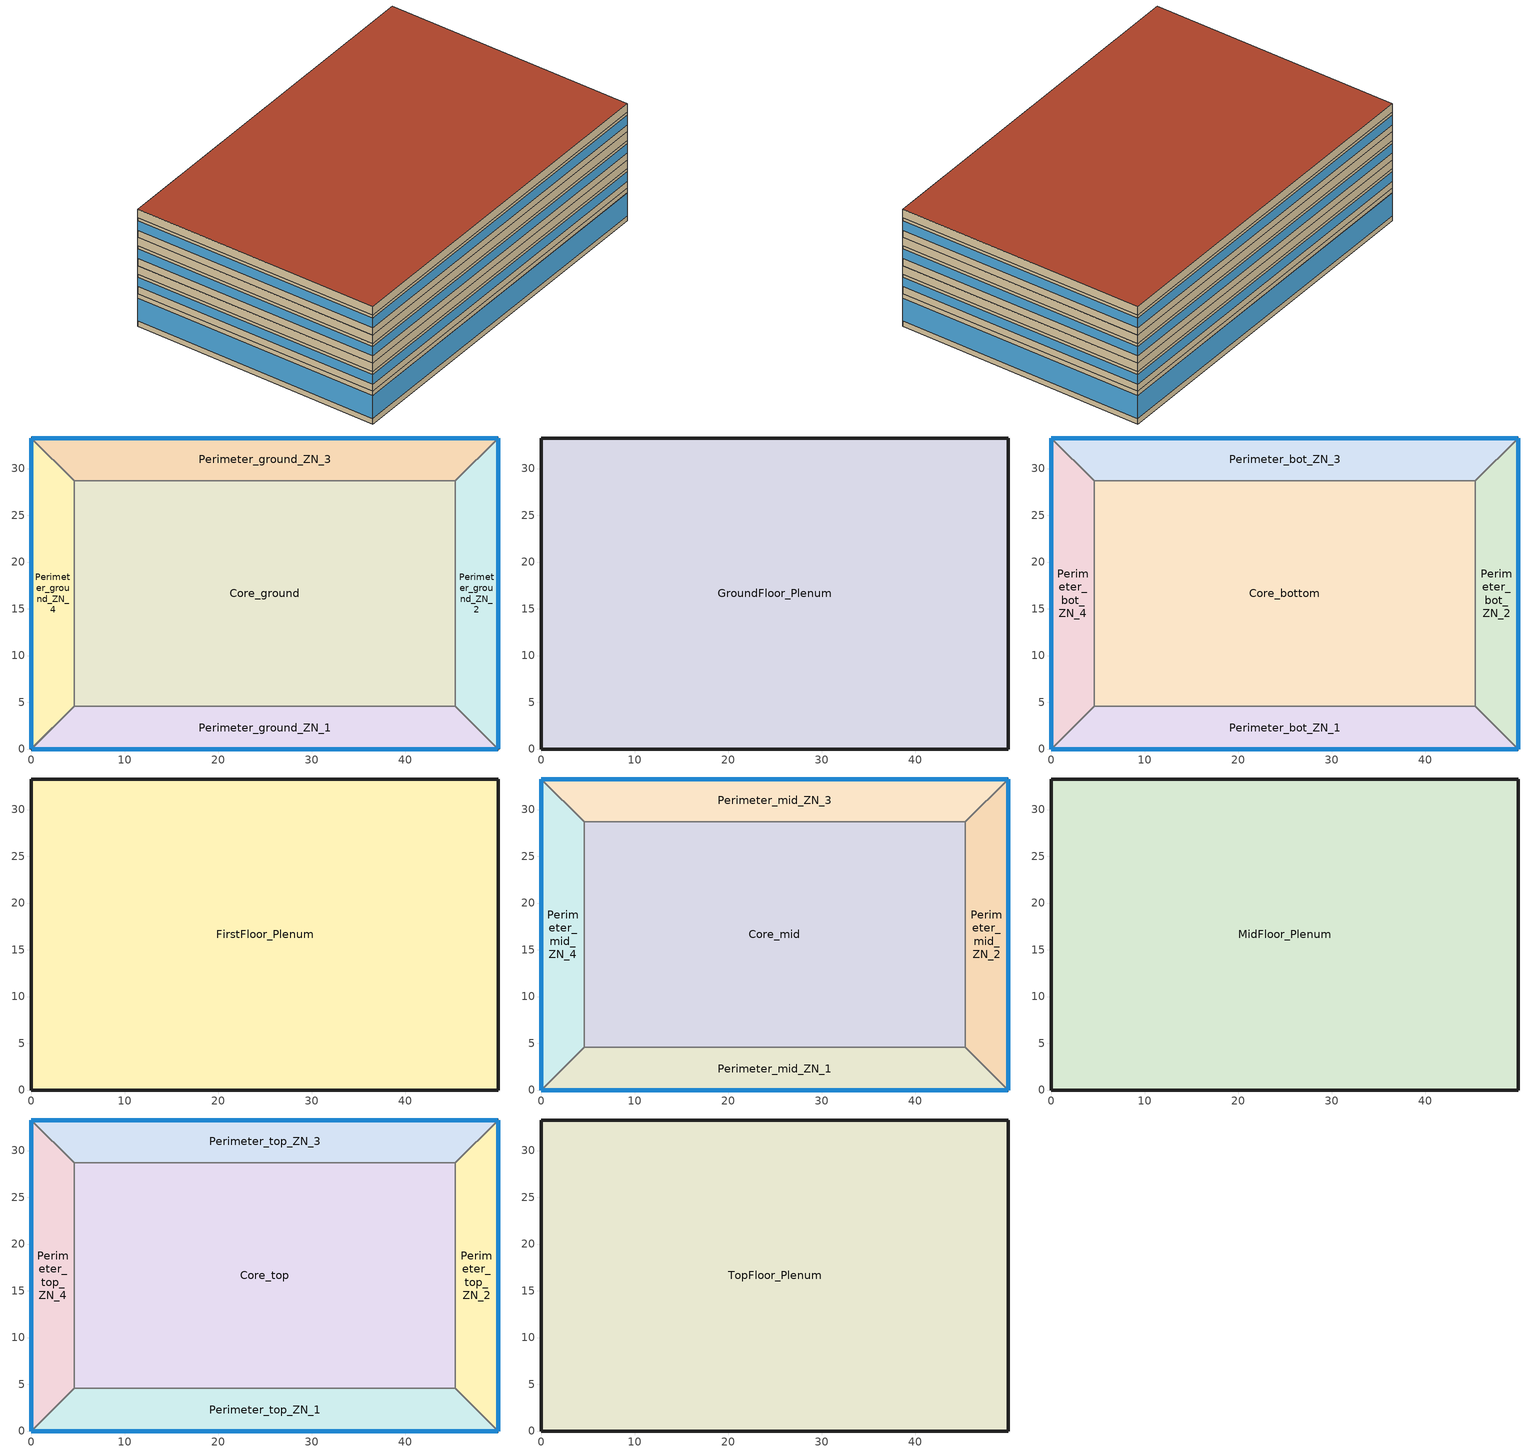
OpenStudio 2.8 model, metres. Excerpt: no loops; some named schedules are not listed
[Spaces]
Perimeter_ground_ZN_1
 floor ground: 45.34,4.57 49.91,0 0,0 4.57,4.57 z0
 wall outside: 0,0 49.91,0 z0:3.96
 wall to Perimeter_ground_ZN_4: 4.57,4.57 0,0 z0:3.96
 wall to Core_ground: 45.34,4.57 4.57,4.57 z0:3.96
 wall to Perimeter_ground_ZN_2: 49.91,0 45.34,4.57 z0:3.96
 window: 0.03,0 49.89,0 z0.76:3.93
Perimeter_ground_ZN_4
 floor ground: 0,33.27 4.57,28.7 4.57,4.57 0,0 z0
 wall outside: 0,33.27 0,0 z0:3.96
 wall to Perimeter_ground_ZN_3: 4.57,28.7 0,33.27 z0:3.96
 wall to Core_ground: 4.57,4.57 4.57,28.7 z0:3.96
 window: 0,33.25 0,0.03 z0.76:3.93
Perimeter_ground_ZN_2
 floor ground: 49.91,33.27 49.91,0 45.34,4.57 45.34,28.7 z0
 wall outside: 49.91,0 49.91,33.27 z0:3.96
 wall to Perimeter_ground_ZN_3: 49.91,33.27 45.34,28.7 z0:3.96
 wall to Core_ground: 45.34,28.7 45.34,4.57 z0:3.96
 window: 49.91,0.03 49.91,33.25 z0.76:3.93
Core_ground
 floor ground: 45.34,28.7 45.34,4.57 4.57,4.57 4.57,28.7 z0
 wall to Perimeter_ground_ZN_3: 45.34,28.7 4.57,28.7 z0:3.96
Perimeter_ground_ZN_3
 floor ground: 49.91,33.27 45.34,28.7 4.57,28.7 0,33.27 z0
 wall outside: 49.91,33.27 0,33.27 z0:3.96
 window: 49.89,33.27 0.03,33.27 z0.76:3.93
GroundFloor_Plenum
 floor to Perimeter_ground_ZN_1: 45.34,4.57 49.91,0 0,0 4.57,4.57 z3.96
 floor to Perimeter_ground_ZN_2: 49.91,33.27 49.91,0 45.34,4.57 45.34,28.7 z3.96
 floor to Perimeter_ground_ZN_4: 0,33.27 4.57,28.7 4.57,4.57 0,0 z3.96
 floor to Core_ground: 45.34,28.7 45.34,4.57 4.57,4.57 4.57,28.7 z3.96
 floor to Perimeter_ground_ZN_3: 49.91,33.27 45.34,28.7 4.57,28.7 0,33.27 z3.96
 wall outside: 49.91,0 49.91,33.27 0,33.27 0,0 49.91,0 z3.96:4.57
Core_bottom
 floor to GroundFloor_Plenum: 45.34,28.7 45.34,4.6 4.57,4.6 4.57,28.7 z4.57; 45.34,4.6 45.34,4.57 4.57,4.57 4.57,4.6 z4.57
 wall to Perimeter_bot_ZN_1: 4.57,4.57 45.34,4.57 z4.57:7.32
 wall to Perimeter_bot_ZN_2: 45.34,4.57 45.34,28.7 z4.57:7.32
 wall to Perimeter_bot_ZN_4: 4.57,28.7 4.57,4.57 z4.57:7.32
 wall to Perimeter_bot_ZN_3: 45.34,28.7 4.57,28.7 z4.57:7.32
Perimeter_bot_ZN_2
 floor to GroundFloor_Plenum: 45.34,4.6 49.91,0 45.34,4.57 z4.57; 49.91,33.27 49.91,0 45.34,4.6 45.34,28.7 z4.57
 wall outside: 49.91,0 49.91,33.27 z4.57:7.32
 wall to Perimeter_bot_ZN_1: 45.34,4.57 49.91,0 z4.57:7.32
 wall to Perimeter_bot_ZN_3: 49.91,33.27 45.34,28.7 z4.57:7.32
 window: 49.91,0 49.91,33.27 z5.59:6.9
Perimeter_bot_ZN_3
 floor to GroundFloor_Plenum: 49.91,33.27 45.34,28.7 4.57,28.7 0,33.27 z4.57
 wall outside: 49.91,33.27 0,33.27 z4.57:7.32
 wall to Perimeter_bot_ZN_4: 0,33.27 4.57,28.7 z4.57:7.32
 window: 49.91,33.27 0,33.27 z5.59:6.9
Perimeter_bot_ZN_4
 floor to GroundFloor_Plenum: 4.57,4.6 4.57,4.57 0,0 z4.57; 0,33.27 4.57,28.7 4.57,4.6 0,0 z4.57
 wall outside: 0,33.27 0,0 z4.57:7.32
 wall to Perimeter_bot_ZN_1: 0,0 4.57,4.57 z4.57:7.32
 window: 0,33.27 0,0 z5.59:6.9
Perimeter_bot_ZN_1
 floor to GroundFloor_Plenum: 45.34,4.57 49.91,0 0,0 4.57,4.57 z4.57
 wall outside: 0,0 49.91,0 z4.57:7.32
 window: 0,0 49.91,0 z5.59:6.9
FirstFloor_Plenum
 floor to Perimeter_bot_ZN_3: 49.91,33.27 45.34,28.7 4.57,28.7 0,33.27 z7.32
 floor to Perimeter_bot_ZN_1: 45.34,4.57 49.91,0 0,0 4.57,4.57 z7.32
 floor to Core_bottom: 45.34,28.7 45.34,4.57 4.57,4.57 4.57,28.7 z7.32
 floor to Perimeter_bot_ZN_4: 0,33.27 4.57,28.7 4.57,4.57 0,0 z7.32
 floor to Perimeter_bot_ZN_2: 49.91,33.27 49.91,0 45.34,4.57 45.34,28.7 z7.32
 wall outside: 0,33.27 0,0 49.91,0 49.91,33.27 0,33.27 z7.32:8.53
Perimeter_mid_ZN_4
 floor to FirstFloor_Plenum: 0,33.27 4.57,28.7 4.57,4.57 0,0 z8.53
 wall outside: 0,33.27 0,0 z8.53:11.28
 wall to Perimeter_mid_ZN_3: 4.57,28.7 0,33.27 z8.53:11.28
 wall to Core_mid: 4.57,4.57 4.57,28.7 z8.53:11.28
 wall to Perimeter_mid_ZN_1: 0,0 4.57,4.57 z8.53:11.28
 window: 0,33.27 0,0 z9.56:10.86
Perimeter_mid_ZN_1
 floor to FirstFloor_Plenum: 45.34,4.57 49.91,0 0,0 4.57,4.57 z8.53
 wall outside: 0,0 49.91,0 z8.53:11.28
 wall to Core_mid: 45.34,4.57 4.57,4.57 z8.53:11.28
 wall to Perimeter_mid_ZN_2: 49.91,0 45.34,4.57 z8.53:11.28
 window: 0,0 49.91,0 z9.56:10.86
Perimeter_mid_ZN_2
 floor to FirstFloor_Plenum: 49.91,33.27 49.91,0 45.34,4.57 45.34,28.7 z8.53
 wall outside: 49.91,0 49.91,33.27 z8.53:11.28
 wall to Perimeter_mid_ZN_3: 49.91,33.27 45.34,28.7 z8.53:11.28
 wall to Core_mid: 45.34,28.7 45.34,4.57 z8.53:11.28
 window: 49.91,0 49.91,33.27 z9.56:10.86
Core_mid
 floor to FirstFloor_Plenum: 45.34,28.7 45.34,4.57 4.57,4.57 4.57,28.7 z8.53
 wall to Perimeter_mid_ZN_3: 45.34,28.7 4.57,28.7 z8.53:11.28
Perimeter_mid_ZN_3
 floor to FirstFloor_Plenum: 49.91,33.27 45.34,28.7 4.57,28.7 0,33.27 z8.53
 wall outside: 49.91,33.27 0,33.27 z8.53:11.28
 window: 49.91,33.27 0,33.27 z9.56:10.86
MidFloor_Plenum
 floor to Perimeter_mid_ZN_3: 49.91,33.27 45.34,28.7 4.57,28.7 0,33.27 z11.28
 floor to Perimeter_mid_ZN_4: 0,33.27 4.57,28.7 4.57,4.57 0,0 z11.28
 floor to Core_mid: 45.34,28.7 45.34,4.57 4.57,4.57 4.57,28.7 z11.28
 floor to Perimeter_mid_ZN_2: 49.91,33.27 49.91,0 45.34,4.57 45.34,28.7 z11.28
 floor to Perimeter_mid_ZN_1: 45.34,4.57 49.91,0 0,0 4.57,4.57 z11.28
 wall outside: 0,33.27 0,0 49.91,0 49.91,33.27 0,33.27 z11.28:12.5
Perimeter_top_ZN_3
 floor to MidFloor_Plenum: 49.91,33.27 45.34,28.7 4.57,28.7 0,33.27 z12.5
 wall outside: 49.91,33.27 0,33.27 z12.5:15.24
 wall to Perimeter_top_ZN_4: 0,33.27 4.57,28.7 z12.5:15.24
 wall to Core_top: 4.57,28.7 45.34,28.7 z12.5:15.24
 wall to Perimeter_top_ZN_2: 45.34,28.7 49.91,33.27 z12.5:15.24
 window: 49.91,33.27 0,33.27 z13.52:14.83
Perimeter_top_ZN_4
 floor to MidFloor_Plenum: 0,33.27 4.57,28.7 4.57,4.57 0,0 z12.5
 wall outside: 0,33.27 0,0 z12.5:15.24
 wall to Perimeter_top_ZN_1: 0,0 4.57,4.57 z12.5:15.24
 wall to Core_top: 4.57,4.57 4.57,28.7 z12.5:15.24
 window: 0,33.27 0,0 z13.52:14.83
Core_top
 floor to MidFloor_Plenum: 45.34,28.7 45.34,4.57 4.57,4.57 4.57,28.7 z12.5
 wall to Perimeter_top_ZN_1: 4.57,4.57 45.34,4.57 z12.5:15.24
 wall to Perimeter_top_ZN_2: 45.34,4.57 45.34,28.7 z12.5:15.24
Perimeter_top_ZN_2
 floor to MidFloor_Plenum: 49.91,33.27 49.91,0 45.34,4.57 45.34,28.7 z12.5
 wall outside: 49.91,0 49.91,33.27 z12.5:15.24
 wall to Perimeter_top_ZN_1: 45.34,4.57 49.91,0 z12.5:15.24
 window: 49.91,0 49.91,33.27 z13.52:14.83
Perimeter_top_ZN_1
 floor to MidFloor_Plenum: 45.34,4.57 49.91,0 0,0 4.57,4.57 z12.5
 wall outside: 0,0 49.91,0 z12.5:15.24
 window: 0,0 49.91,0 z13.52:14.83
TopFloor_Plenum
 floor to Perimeter_top_ZN_4: 0,33.27 4.57,28.7 4.57,4.57 0,0 z15.24
 floor to Perimeter_top_ZN_2: 49.91,33.27 49.91,0 45.34,4.57 45.34,28.7 z15.24
 floor to Core_top: 45.34,28.7 45.34,4.57 4.57,4.57 4.57,28.7 z15.24
 floor to Perimeter_top_ZN_3: 49.91,33.27 45.34,28.7 4.57,28.7 0,33.27 z15.24
 floor to Perimeter_top_ZN_1: 45.34,4.57 49.91,0 0,0 4.57,4.57 z15.24
 wall outside: 0,33.27 0,0 49.91,0 49.91,33.27 0,33.27 z15.24:16.46
 roof outside: 49.91,0 49.91,33.27 0,33.27 0,0 z16.46
[Site]
Chicago Ohare Intl Ap: Latitude {deg}=41.98; Longitude {deg}=-87.92; Time Zone {hr}=-6; Elevation {m}=201; Terrain=City
[Building]
Medium Office Retail Mix ASHRAE 169-2006-5A: North Axis {deg}=0; Default Construction Set=90.1-2013 - MedOffice - ASHRAE 169-2006-5A; Standards Number of Stories=3; Standards Number of Above Ground Stories=3; Standards Building Type=MediumOffice
[ClimateZones]
Climate Zone Institution Name 1=ASHRAE; Climate Zone Document Name 1=ANSI/ASHRAE Standard 169; Climate Zone Document Year 1=2006; Climate Zone Value 1=5A; Climate Zone Institution Name 2=CEC; Climate Zone Document Name 2=California Climate Zone Descriptions; Climate Zone Document Year 2=1995
[Site:WaterMainsTemperature]
Calculation Method=Correlation; Annual Average Outdoor Air Temperature {C}=9.925; Maximum Difference In Monthly Average Outdoor Air Temperatures {deltaC}=28.7
[SizingPeriod:DesignDay] Barometric Pressure {Pa}=98934; Sky Clearness=0; Rain Indicator=0; Snow Indicator=0; Day of Month=21; Daylight Saving Time Indicator=0; Humidity Indicating Type=Wetbulb; Dry-Bulb Temperature Range Modifier Type=DefaultMultipliers
Name | Maximum Dry-Bulb Temperature {C} | Daily Dry-Bulb Temperature Range {deltaC} | Humidity Indicating Conditions at Maximum Dry-Bulb | Wind Speed {m/s} | Wind Direction {deg} | Month | Day Type | Solar Model Indicator | ASHRAE Taub | ASHRAE Taud
Chicago Ohare Intl Ap Ann Htg 99.6% Condns DB | -20 | 0 | -20 | 4.9 | 270 | 1 | WinterDesignDay | ASHRAEClearSky
Chicago Ohare Intl Ap Ann Clg .4% Condns DB=>MWB | 33.3 | 10.5 | 23.7 | 5.2 | 230 | 7 | SummerDesignDay | ASHRAETau | 0.455 | 2.05
[Site:GroundTemperature:BuildingSurface]
20.49, 20.43, 20.44, 20.5, 20.59, 22.83, 23.24, 23.33, 23.36, 21.14, 20.78, 20.61
[Material:NoMass] Thermal Absorptance=0.9; Solar Absorptance=0.7
Name | Roughness | Thermal Resistance {m2-K/W} | Visible Absorptance
CP02 CARPET PAD | VeryRough | 0.21648 | 0.8
Typical Insulation R-14.97 | Smooth | 2.63723 | 0.7
Typical Carpet Pad | Smooth | 0.21648 | 0.8
Typical Insulation R-16.0 | Smooth | 2.81828 | 0.7
Typical Insulation R-30.13 | Smooth | 5.30668 | 0.7
Typical Insulation R-1.15 | Smooth | 0.202509 | 0.7
Typical Insulation R-1.15 1 | Smooth | 0.202527 | 0.7
[Material]
Name | Roughness | Thickness {m} | Conductivity {W/m-K} | Density {kg/m3} | Specific Heat {J/kg-K} | Thermal Absorptance | Solar Absorptance | Visible Absorptance
100mm Normalweight concrete floor | MediumSmooth | 0.1016 | 2.31 | 2322 | 832
G01 13mm gypsum board | Smooth | 0.0127 | 0.16 | 800 | 1090 | 0.9 | 0.7 | 0.5
4 in. Normalweight Concrete Floor | MediumRough | 0.1016 | 2.31 | 2322 | 832 | 0.9 | 0.7 | 0.7
25mm Stucco | Smooth | 0.0254 | 0.72 | 1856 | 840 | 0.9 | 0.7 | 0.7
5/8 in. Gypsum Board | MediumSmooth | 0.0159 | 0.16 | 800 | 1090 | 0.9 | 0.7 | 0.7
Roof Membrane | VeryRough | 0.0095 | 0.16 | 1121.29 | 1460 | 0.9 | 0.7 | 0.7
Metal Roof Surface; F08 Metal surface | Smooth | 0.0008 | 45.28 | 7824 | 500 | 0.9 | 0.7 | 0.7
8 in. Normalweight Concrete Floor | MediumRough | 0.2032 | 2.31 | 2322 | 832 | 0.9 | 0.7 | 0.7
8 in. Concrete Block Basement Wall | MediumRough | 0.2032 | 1.326 | 1842 | 912 | 0.9 | 0.7 | 0.7
G05 25mm wood | MediumSmooth | 0.0254 | 0.15 | 608 | 1630 | 0.9 | 0.5 | 0.5
Std Wood 6inch | MediumSmooth | 0.15 | 0.12 | 540 | 1210 | 0.9 | 0.7 | 0.7
[Construction]
Typical Insulated Exterior Mass Floor R-17.54: Typical Insulation R-14.97, 4 in. Normalweight Concrete Floor, Typical Carpet Pad
Typical Insulated Steel Framed Exterior Wall R-18.18: 25mm Stucco, 5/8 in. Gypsum Board, Typical Insulation R-16.0, 5/8 in. Gypsum Board
Typical IEAD Roof R-31.25: Roof Membrane, Typical Insulation R-30.13, Metal Roof Surface
Typical Interior Floor: 100mm Normalweight concrete floor, CP02 CARPET PAD
Typical Interior Wall: G01 13mm gypsum board, G01 13mm gypsum board
Typical Interior Ceiling: CP02 CARPET PAD, 100mm Normalweight concrete floor
Typical Insulated Carpeted 8in Slab Floor: 8 in. Normalweight Concrete Floor, Typical Carpet Pad
Typical Insulated Basement Mass Wall: 8 in. Concrete Block Basement Wall
U 0.42 SHGC 0.40 Dbl LoE (e2-.1) Tint 6mm/6mm Air: LoE TINT 6MM, AIR 6MM, CLEAR 6MM
Typical Insulated Metal Door R-2.0: F08 Metal surface, Typical Insulation R-1.15
Typical Overhead Door R-2.0: Typical Insulation R-1.15 1
Window_U_0.50_SHGC_0.40_Skylight_Frame_Width_0.430_in: Glass_2052_LayerAvg, Gap_1_W_0_0038, Glass_2027F_LayerAvg
Typical Interior Window: Clear 3mm
Typical Interior Door; Typical Interior Partition: G05 25mm wood
InteriorFurnishings: Std Wood 6inch
[DefaultConstructionSet]
90.1-2013 - MedOffice - ASHRAE 169-2006-5A: Default Exterior Surface Constructions=Default Surface Constructions 1; Default Interior Surface Constructions=Default Surface Constructions 2; Default Ground Contact Surface Constructions=Default Surface Constructions 3; Default Exterior SubSurface Constructions=Default Sub Surface Constructions 1; Default Interior SubSurface Constructions=Default Sub Surface Constructions 2; Interior Partition Construction=Typical Interior Partition
[DefaultSurfaceConstructions]
Name | Floor Construction | Wall Construction | Roof Ceiling Construction
Default Surface Constructions 1 | Typical Insulated Exterior Mass Floor R-17.54 | Typical Insulated Steel Framed Exterior Wall R-18.18 | Typical IEAD Roof R-31.25
Default Surface Constructions 2 | Typical Interior Floor | Typical Interior Wall | Typical Interior Ceiling
Default Surface Constructions 3 | Typical Insulated Carpeted 8in Slab Floor | Typical Insulated Basement Mass Wall
[DefaultSubSurfaceConstructions]
Name | Fixed Window Construction | Operable Window Construction | Door Construction | Overhead Door Construction | Skylight Construction | Tubular Daylight Dome Construction | Tubular Daylight Diffuser Construction
Default Sub Surface Constructions 1 | U 0.42 SHGC 0.40 Dbl LoE (e2-.1) Tint 6mm/6mm Air | U 0.42 SHGC 0.40 Dbl LoE (e2-.1) Tint 6mm/6mm Air | Typical Insulated Metal Door R-2.0 | Typical Overhead Door R-2.0 | Window_U_0.50_SHGC_0.40_Skylight_Frame_Width_0.430_in | Typical Interior Window | Typical Interior Window
Default Sub Surface Constructions 2 | Typical Interior Window | Typical Interior Window | Typical Interior Door
[WindowMaterial:Glazing] Optical Data Type=SpectralAverage; Infrared Transmittance at Normal Incidence=0; Dirt Correction Factor for Solar and Visible Transmittance=1; Solar Diffusing=No
Name | Thickness {m} | Solar Transmittance at Normal Incidence | Front Side Solar Reflectance at Normal Incidence | Back Side Solar Reflectance at Normal Incidence | Visible Transmittance at Normal Incidence | Front Side Visible Reflectance at Normal Incidence | Back Side Visible Reflectance at Normal Incidence | Front Side Infrared Hemispherical Emissivity | Back Side Infrared Hemispherical Emissivity | Conductivity {W/m-K}
LoE TINT 6MM | 0.006 | 0.36 | 0.093 | 0.2 | 0.5 | 0.035 | 0.054 | 0.84 | 0.1 | 0.9
CLEAR 6MM | 0.006 | 0.775 | 0.071 | 0.071 | 0.881 | 0.08 | 0.08 | 0.84 | 0.84 | 0.9
Glass_2052_LayerAvg | 0.00837 | 0.507767 | 0.054228 | 0.0544931 | 0.586833 | 0.05805 | 0.058397 | 0.84 | 0.84 | 1
Glass_2027F_LayerAvg | 0.004 | 0.369744 | 0.470069 | 0.340935 | 0.765222 | 0.0546 | 0.073741 | 0.03675 | 0.84 | 1
Clear 3mm | 0.003 | 0.837 | 0.075 | 0.075 | 0.898 | 0.081 | 0.081 | 0.84 | 0.84 | 0.9
[WindowMaterial:Gas] Gas Type=Air
Name | Thickness {m}
AIR 6MM | 0.0063
Gap_1_W_0_0038 | 0.0038
[Space]
Name | Space Type | Building Story | Thermal Zone | Part of Total Floor Area
Perimeter_mid_ZN_4 | Office WholeBuilding - Md Office | Building Story 2 | TZ_Perimeter_mid_ZN_4 | Yes
Core_bottom | Office WholeBuilding - Md Office | Building Story 1 | TZ_Core_bottom | Yes
FirstFloor_Plenum |  | Building Story 1 | TZ_FirstFloor_Plenum | No
TopFloor_Plenum |  | Building Story 3 | TZ_TopFloor_Plenum | No
Perimeter_top_ZN_3 | Office WholeBuilding - Md Office | Building Story 3 | TZ_Perimeter_top_ZN_3 | Yes
Perimeter_bot_ZN_2 | Office WholeBuilding - Md Office | Building Story 1 | TZ_Perimeter_bot_ZN_2 | Yes
MidFloor_Plenum |  | Building Story 2 | TZ_MidFloor_Plenum | No
Perimeter_mid_ZN_1 | Office WholeBuilding - Md Office | Building Story 2 | TZ_Perimeter_mid_ZN_1 | Yes
Perimeter_bot_ZN_1 | Office WholeBuilding - Md Office | Building Story 1 | TZ_Perimeter_bot_ZN_1 | Yes
Perimeter_bot_ZN_3 | Office WholeBuilding - Md Office | Building Story 1 | TZ_Perimeter_bot_ZN_3 | Yes
Perimeter_mid_ZN_2 | Office WholeBuilding - Md Office | Building Story 2 | TZ_Perimeter_mid_ZN_2 | Yes
Perimeter_top_ZN_4 | Office WholeBuilding - Md Office | Building Story 3 | TZ_Perimeter_top_ZN_4 | Yes
Perimeter_bot_ZN_4 | Office WholeBuilding - Md Office | Building Story 1 | TZ_Perimeter_bot_ZN_4 | Yes
Core_top | Office WholeBuilding - Md Office | Building Story 3 | TZ_Core_top | Yes
Perimeter_top_ZN_2 | Office WholeBuilding - Md Office | Building Story 3 | TZ_Perimeter_top_ZN_2 | Yes
Perimeter_top_ZN_1 | Office WholeBuilding - Md Office | Building Story 3 | TZ_Perimeter_top_ZN_1 | Yes
Core_mid | Office WholeBuilding - Md Office | Building Story 2 | TZ_Core_mid | Yes
Perimeter_mid_ZN_3 | Office WholeBuilding - Md Office | Building Story 2 | TZ_Perimeter_mid_ZN_3 | Yes
GroundFloor_Plenum | Plenum Space Type | Building Story 0 | TZ_GroundFloor_Plenum
Perimeter_ground_ZN_1 | 90.1-2010 - Retail - Retail | Building Story 0 | TZ_Perimeter_ground_ZN_1
Perimeter_ground_ZN_4 | 90.1-2010 - Retail - Retail | Building Story 0 | TZ_Perimeter_ground_ZN_4
Perimeter_ground_ZN_2 | 90.1-2010 - Retail - Retail | Building Story 0 | TZ_Perimeter_ground_ZN_2
Core_ground | 90.1-2010 - Retail - Retail | Building Story 0 | TZ_Core_ground
Perimeter_ground_ZN_3 | 90.1-2010 - Retail - Retail | Building Story 0 | TZ_Perimeter_ground_ZN_3
[BuildingStory]
Name | Nominal Z Coordinate {m} | Nominal Floor to Floor Height {m}
Building Story 1 | 0
Building Story 2 | 3.9624
Building Story 3 | 7.9248
Building Story 0 | 0 | 3.9624
[SpaceType]
Name | Default Schedule Set | Design Specification Outdoor Air Object | Standards Building Type | Standards Space Type
Office WholeBuilding - Md Office | Office WholeBuilding - Md Office Schedule Set | Office WholeBuilding - Md Office Ventilation | Office | WholeBuilding - Md Office
Plenum Space Type
90.1-2010 - Retail - Retail | 90.1-2010 - Retail - Retail Schedule Set | 90.1-2010 - Retail - Retail Ventilation | Retail | Retail
[People:Definition] Number of People Calculation Method=People/Area; Fraction Radiant=0.3
Name | People per Space Floor Area {person/m2}
Office WholeBuilding - Md Office People Definition | 0.0538196
90.1-2010 - Retail - Retail People Definition | 0.161459
[People] Multiplier=1
Name | People Definition | Space or SpaceType | Work Efficiency Schedule | Clothing Insulation Schedule | Air Velocity Schedule
Office WholeBuilding - Md Office People | Office WholeBuilding - Md Office People Definition | Office WholeBuilding - Md Office | Work Efficiency Schedule | Clothing Schedule | Air Velocity Schedule
90.1-2010 - Retail - Retail People | 90.1-2010 - Retail - Retail People Definition | 90.1-2010 - Retail - Retail
[Lights:Definition] Design Level Calculation Method=Watts/Area
Name | Watts per Space Floor Area {W/m2} | Fraction Radiant | Fraction Visible
Office WholeBuilding - Md Office Lights Definition | 8.82641 | 0.7 | 0.2
90.1-2010 - Retail - Retail Lights Definition | 18.0834
[Lights] Fraction Replaceable=1
Name | Lights Definition | Space or SpaceType
Office WholeBuilding - Md Office Lights | Office WholeBuilding - Md Office Lights Definition | Office WholeBuilding - Md Office
90.1-2010 - Retail - Retail Lights | 90.1-2010 - Retail - Retail Lights Definition | 90.1-2010 - Retail - Retail
[ElectricEquipment:Definition]
Name | Design Level Calculation Method | Watts per Space Floor Area {W/m2} | Fraction Radiant | Design Level {W}
Office WholeBuilding - Md Office Elec Equip Definition | Watts/Area | 8.07293 | 0.5
Elevator Lift Motor | EquipmentLevel |  | 0.5 | 16055
Elevator Fan | EquipmentLevel |  | 0.5 | 30.9576
Elevator Lights | EquipmentLevel |  | 0.5 | 32.3486
90.1-2010 - Retail - Retail Electric Equipment Definition | Watts/Area | 2.36806
[ElectricEquipment]
Name | Electric Equipment Definition | Space or SpaceType | Schedule | Multiplier
Office WholeBuilding - Md Office Elec Equip | Office WholeBuilding - Md Office Elec Equip Definition | Office WholeBuilding - Md Office
2 Elevator Lift Motors | Elevator Lift Motor | Core_bottom | OfficeMedium BLDG_ELEVATORS | 2
2 Elevator Fans | Elevator Fan | Core_bottom | OfficeMedium ELEV_LIGHT_FAN_SCH_ADD_DF | 2
2 Elevator Lights | Elevator Lights | Core_bottom | OfficeMedium ELEV_LIGHT_FAN_SCH_ADD_DF | 2
90.1-2010 - Retail - Retail Electric Equipment | 90.1-2010 - Retail - Retail Electric Equipment Definition | 90.1-2010 - Retail - Retail
[DesignSpecification:OutdoorAir] Outdoor Air Method=Sum
Name | Outdoor Air Flow per Person {m3/s-person} | Outdoor Air Flow per Floor Area {m3/s-m2} | Outdoor Air Flow Rate {m3/s} | Outdoor Air Flow Air Changes per Hour {1/hr}
Office WholeBuilding - Md Office Ventilation | 0.00235974 | 0.0003048 | 0 | 0
90.1-2010 - Retail - Retail Ventilation | 0.00353961 | 0.0006096
[DefaultScheduleSet]
Name | Number of People Schedule | People Activity Level Schedule | Lighting Schedule | Electric Equipment Schedule | Infiltration Schedule
Office WholeBuilding - Md Office Schedule Set | OfficeMedium BLDG_OCC_SCH | OfficeMedium ACTIVITY_SCH | OfficeMedium BLDG_LIGHT_SCH_2013 | OfficeMedium BLDG_EQUIP_SCH_2013 | OfficeMedium INFIL_SCH_PNNL
90.1-2010 - Retail - Retail Schedule Set | Retail Bldg Occ | Retail Activity | Retail Bldg Light | Retail Bldg Equip | Retail Infil Half On
[ThermostatSetpoint:DualSetpoint]
Name | Heating Setpoint Temperature Schedule | Cooling Setpoint Temperature Schedule
Office WholeBuilding - Md Office Thermostat 1; Office WholeBuilding - Md Office Thermostat 2; Office WholeBuilding - Md Office Thermostat 3; Office WholeBuilding - Md Office Thermostat 4; Office WholeBuilding - Md Office Thermostat 5; Office WholeBuilding - Md Office Thermostat 6; Office WholeBuilding - Md Office Thermostat 7; Office WholeBuilding - Md Office Thermostat 8; Office WholeBuilding - Md Office Thermostat 9; Office WholeBuilding - Md Office Thermostat 10; Office WholeBuilding - Md Office Thermostat 11; Office WholeBuilding - Md Office Thermostat 12; Office WholeBuilding - Md Office Thermostat 13; Office WholeBuilding - Md Office Thermostat 14; Office WholeBuilding - Md Office Thermostat 15 | OfficeMedium HTGSETP_SCH_YES_OPTIMUM | OfficeMedium CLGSETP_SCH_YES_OPTIMUM
Thermostat Setpoint Dual Setpoint 1; Thermostat Setpoint Dual Setpoint 2; Thermostat Setpoint Dual Setpoint 3; Thermostat Setpoint Dual Setpoint 4; Thermostat Setpoint Dual Setpoint 5 | Retail HtgSetp | Retail ClgSetp
[SpaceInfiltration:DesignFlowRate]
Name | Space or SpaceType | Schedule | Design Flow Rate Calculation Method | Flow per Exterior Surface Area {m3/s-m2} | Constant Term Coefficient | Temperature Term Coefficient | Velocity Term Coefficient | Velocity Squared Term Coefficient | Design Flow Rate {m3/s}
FirstFloor_Plenum Infiltration | FirstFloor_Plenum | Always On Discrete | Flow/ExteriorArea | 0.000569573 | 0 | 0 | 0.224 | 0
MidFloor_Plenum Infiltration | MidFloor_Plenum | Always On Discrete | Flow/ExteriorArea | 0.000569573 | 0 | 0 | 0.224 | 0
Perimeter_bot_ZN_1 Infiltration | Perimeter_bot_ZN_1 | OfficeMedium INFIL_SCH_PNNL | Flow/ExteriorArea | 0.000569573 | 0 | 0 | 0.224 | 0
Perimeter_bot_ZN_2 Infiltration | Perimeter_bot_ZN_2 | OfficeMedium INFIL_SCH_PNNL | Flow/ExteriorArea | 0.000569573 | 0 | 0 | 0.224 | 0
Perimeter_bot_ZN_3 Infiltration | Perimeter_bot_ZN_3 | OfficeMedium INFIL_SCH_PNNL | Flow/ExteriorArea | 0.000569573 | 0 | 0 | 0.224 | 0
Perimeter_bot_ZN_4 Infiltration | Perimeter_bot_ZN_4 | OfficeMedium INFIL_SCH_PNNL | Flow/ExteriorArea | 0.000569573 | 0 | 0 | 0.224 | 0
Perimeter_mid_ZN_1 Infiltration | Perimeter_mid_ZN_1 | OfficeMedium INFIL_SCH_PNNL | Flow/ExteriorArea | 0.000569573 | 0 | 0 | 0.224 | 0
Perimeter_mid_ZN_2 Infiltration | Perimeter_mid_ZN_2 | OfficeMedium INFIL_SCH_PNNL | Flow/ExteriorArea | 0.000569573 | 0 | 0 | 0.224 | 0
Perimeter_mid_ZN_3 Infiltration | Perimeter_mid_ZN_3 | OfficeMedium INFIL_SCH_PNNL | Flow/ExteriorArea | 0.000569573 | 0 | 0 | 0.224 | 0
Perimeter_mid_ZN_4 Infiltration | Perimeter_mid_ZN_4 | OfficeMedium INFIL_SCH_PNNL | Flow/ExteriorArea | 0.000569573 | 0 | 0 | 0.224 | 0
Perimeter_top_ZN_1 Infiltration | Perimeter_top_ZN_1 | OfficeMedium INFIL_SCH_PNNL | Flow/ExteriorArea | 0.000569573 | 0 | 0 | 0.224 | 0
Perimeter_top_ZN_2 Infiltration | Perimeter_top_ZN_2 | OfficeMedium INFIL_SCH_PNNL | Flow/ExteriorArea | 0.000569573 | 0 | 0 | 0.224 | 0
Perimeter_top_ZN_3 Infiltration | Perimeter_top_ZN_3 | OfficeMedium INFIL_SCH_PNNL | Flow/ExteriorArea | 0.000569573 | 0 | 0 | 0.224 | 0
Perimeter_top_ZN_4 Infiltration | Perimeter_top_ZN_4 | OfficeMedium INFIL_SCH_PNNL | Flow/ExteriorArea | 0.000569573 | 0 | 0 | 0.224 | 0
TopFloor_Plenum Infiltration | TopFloor_Plenum | Always On Discrete | Flow/ExteriorArea | 6.19946e-05 | 0 | 0 | 0.224 | 0
entry door Infiltration | Perimeter_bot_ZN_1 | OfficeMedium INFIL_Door_Opening_SCH | Flow/Space |  |  |  |  |  | 0.67866
90.1-2010 - Retail - Retail Infiltration | 90.1-2010 - Retail - Retail |  | Flow/ExteriorArea | 0.000226568
[InternalMass:Definition]
Internal Mass Definition 1: Construction=InteriorFurnishings; Design Level Calculation Method=SurfaceArea/Area; Surface Area per Space Floor Area=2
[InternalMass] Internal Mass Definition=Internal Mass Definition 1; Multiplier=1
Name | Space or SpaceType
Perimeter_bot_ZN_1 Mass | Perimeter_bot_ZN_1
Perimeter_bot_ZN_2 Mass | Perimeter_bot_ZN_2
Perimeter_bot_ZN_3 Mass | Perimeter_bot_ZN_3
Perimeter_bot_ZN_4 Mass | Perimeter_bot_ZN_4
Core_bottom Mass | Core_bottom
Perimeter_mid_ZN_1 Mass | Perimeter_mid_ZN_1
Perimeter_mid_ZN_2 Mass | Perimeter_mid_ZN_2
Perimeter_mid_ZN_3 Mass | Perimeter_mid_ZN_3
Perimeter_mid_ZN_4 Mass | Perimeter_mid_ZN_4
Core_mid Mass | Core_mid
Perimeter_top_ZN_1 Mass | Perimeter_top_ZN_1
Perimeter_top_ZN_2 Mass | Perimeter_top_ZN_2
Perimeter_top_ZN_3 Mass | Perimeter_top_ZN_3
Perimeter_top_ZN_4 Mass | Perimeter_top_ZN_4
Core_top Mass | Core_top
[ThermalZone] Use Ideal Air Loads=No
Name | Thermostat | Primary Daylighting Control | Fraction of Zone Controlled by Primary Daylighting Control | Secondary Daylighting Control | Fraction of Zone Controlled by Secondary Daylighting Control
TZ_Core_bottom | Office WholeBuilding - Md Office Thermostat 1
TZ_Core_mid | Office WholeBuilding - Md Office Thermostat 2
TZ_Core_top | Office WholeBuilding - Md Office Thermostat 3
TZ_FirstFloor_Plenum; TZ_MidFloor_Plenum; TZ_TopFloor_Plenum; TZ_GroundFloor_Plenum
TZ_Perimeter_bot_ZN_1 | Office WholeBuilding - Md Office Thermostat 4 | Perimeter_bot_ZN_1 Daylt Sensor 1 | 0.363 | Perimeter_bot_ZN_1 Daylt Sensor 2 | 0.149
TZ_Perimeter_bot_ZN_2 | Office WholeBuilding - Md Office Thermostat 5 | Perimeter_bot_ZN_2 Daylt Sensor 1 | 0.373 | Perimeter_bot_ZN_2 Daylt Sensor 2 | 0.144
TZ_Perimeter_bot_ZN_3 | Office WholeBuilding - Md Office Thermostat 6 | Perimeter_bot_ZN_3 Daylt Sensor 1 | 0.363 | Perimeter_bot_ZN_3 Daylt Sensor 2 | 0.149
TZ_Perimeter_bot_ZN_4 | Office WholeBuilding - Md Office Thermostat 7 | Perimeter_bot_ZN_4 Daylt Sensor 1 | 0.373 | Perimeter_bot_ZN_4 Daylt Sensor 2 | 0.144
TZ_Perimeter_mid_ZN_1 | Office WholeBuilding - Md Office Thermostat 8 | Perimeter_mid_ZN_1 Daylt Sensor 1 | 0.363 | Perimeter_mid_ZN_1 Daylt Sensor 2 | 0.149
TZ_Perimeter_mid_ZN_2 | Office WholeBuilding - Md Office Thermostat 9 | Perimeter_mid_ZN_2 Daylt Sensor 1 | 0.373 | Perimeter_mid_ZN_2 Daylt Sensor 2 | 0.144
TZ_Perimeter_mid_ZN_3 | Office WholeBuilding - Md Office Thermostat 10 | Perimeter_mid_ZN_3 Daylt Sensor 1 | 0.363 | Perimeter_mid_ZN_3 Daylt Sensor 2 | 0.149
TZ_Perimeter_mid_ZN_4 | Office WholeBuilding - Md Office Thermostat 11 | Perimeter_mid_ZN_4 Daylt Sensor 1 | 0.373 | Perimeter_mid_ZN_4 Daylt Sensor 2 | 0.144
TZ_Perimeter_top_ZN_1 | Office WholeBuilding - Md Office Thermostat 12 | Perimeter_top_ZN_1 Daylt Sensor 1 | 0.363 | Perimeter_top_ZN_1 Daylt Sensor 2 | 0.149
TZ_Perimeter_top_ZN_2 | Office WholeBuilding - Md Office Thermostat 13 | Perimeter_top_ZN_2 Daylt Sensor 1 | 0.373 | Perimeter_top_ZN_2 Daylt Sensor 2 | 0.144
TZ_Perimeter_top_ZN_3 | Office WholeBuilding - Md Office Thermostat 14 | Perimeter_top_ZN_3 Daylt Sensor 1 | 0.363 | Perimeter_top_ZN_3 Daylt Sensor 2 | 0.149
TZ_Perimeter_top_ZN_4 | Office WholeBuilding - Md Office Thermostat 15 | Perimeter_top_ZN_4 Daylt Sensor 1 | 0.373 | Perimeter_top_ZN_4 Daylt Sensor 2 | 0.144
TZ_Perimeter_ground_ZN_1 | Thermostat Setpoint Dual Setpoint 5
TZ_Perimeter_ground_ZN_2 | Thermostat Setpoint Dual Setpoint 3
TZ_Perimeter_ground_ZN_4 | Thermostat Setpoint Dual Setpoint 2
TZ_Core_ground | Thermostat Setpoint Dual Setpoint 1
TZ_Perimeter_ground_ZN_3 | Thermostat Setpoint Dual Setpoint 4
[Exterior:Lights:Definition]
Name | Design Level {W}
Occ Sensing Exterior Lights Def | 7476.45
NonDimming Exterior Lights Def | 623.03
[Exterior:Lights] Control Option=AstronomicalClock
Name | Exterior Lights Definition | Schedule
Occ Sensing Exterior Lights Def | Occ Sensing Exterior Lights Def | OfficeMedium Exterior_lighting_schedule_b
NonDimming Exterior Lights Def | NonDimming Exterior Lights Def | OfficeMedium Exterior_lighting_schedule_a
[Daylighting:Control] Psi Rotation Around X-Axis {deg}=0; Theta Rotation Around Y-Axis {deg}=-0; Phi Rotation Around Z-Axis {deg}=0; Illuminance Setpoint {lux}=375; Lighting Control Type=Stepped; Minimum Input Power Fraction for Continuous Dimming Control=0.3; Minimum Light Output Fraction for Continuous Dimming Control=0.2; Number of Stepped Control Steps=3; Probability Lighting will be Reset When Needed in Manual Stepped Control=1; Maximum Allowable Discomfort Glare Index=22
Name | Space | Position X-Coordinate {m} | Position Y-Coordinate {m} | Position Z-Coordinate {m}
Perimeter_bot_ZN_1 Daylt Sensor 1 | Perimeter_bot_ZN_1 | 24.955 | 1.537338 | 0.762
Perimeter_bot_ZN_1 Daylt Sensor 2 | Perimeter_bot_ZN_1 | 24.955 | 3.097969 | 0.762
Perimeter_bot_ZN_2 Daylt Sensor 1 | Perimeter_bot_ZN_2 | 48.3737 | 16.63685 | 0.762
Perimeter_bot_ZN_2 Daylt Sensor 2 | Perimeter_bot_ZN_2 | 46.813 | 16.63685 | 0.762
Perimeter_bot_ZN_3 Daylt Sensor 1 | Perimeter_bot_ZN_3 | 24.955 | 31.7365 | 0.762
Perimeter_bot_ZN_3 Daylt Sensor 2 | Perimeter_bot_ZN_3 | 24.955 | 30.1758 | 0.762
Perimeter_bot_ZN_4 Daylt Sensor 1 | Perimeter_bot_ZN_4 | 1.537338 | 16.63685 | 0.762
Perimeter_bot_ZN_4 Daylt Sensor 2 | Perimeter_bot_ZN_4 | 3.097969 | 16.63685 | 0.762
Perimeter_mid_ZN_1 Daylt Sensor 1 | Perimeter_mid_ZN_1 | 24.955 | 1.537338 | 4.7244
Perimeter_mid_ZN_1 Daylt Sensor 2 | Perimeter_mid_ZN_1 | 24.955 | 3.097969 | 4.7244
Perimeter_mid_ZN_2 Daylt Sensor 1 | Perimeter_mid_ZN_2 | 48.3737 | 16.63685 | 4.7244
Perimeter_mid_ZN_2 Daylt Sensor 2 | Perimeter_mid_ZN_2 | 46.813 | 16.63685 | 4.7244
Perimeter_mid_ZN_3 Daylt Sensor 1 | Perimeter_mid_ZN_3 | 24.955 | 31.7365 | 4.7244
Perimeter_mid_ZN_3 Daylt Sensor 2 | Perimeter_mid_ZN_3 | 24.955 | 30.1758 | 4.7244
Perimeter_mid_ZN_4 Daylt Sensor 1 | Perimeter_mid_ZN_4 | 1.537338 | 16.63685 | 4.7244
Perimeter_mid_ZN_4 Daylt Sensor 2 | Perimeter_mid_ZN_4 | 3.097969 | 16.63685 | 4.7244
Perimeter_top_ZN_1 Daylt Sensor 1 | Perimeter_top_ZN_1 | 24.955 | 1.537338 | 8.6868
Perimeter_top_ZN_1 Daylt Sensor 2 | Perimeter_top_ZN_1 | 24.955 | 3.097969 | 8.6868
Perimeter_top_ZN_2 Daylt Sensor 1 | Perimeter_top_ZN_2 | 48.3737 | 16.63685 | 8.6868
Perimeter_top_ZN_2 Daylt Sensor 2 | Perimeter_top_ZN_2 | 46.813 | 16.63685 | 8.6868
Perimeter_top_ZN_3 Daylt Sensor 1 | Perimeter_top_ZN_3 | 24.955 | 31.7365 | 8.6868
Perimeter_top_ZN_3 Daylt Sensor 2 | Perimeter_top_ZN_3 | 24.955 | 30.1758 | 8.6868
Perimeter_top_ZN_4 Daylt Sensor 1 | Perimeter_top_ZN_4 | 1.537338 | 16.63685 | 8.6868
Perimeter_top_ZN_4 Daylt Sensor 2 | Perimeter_top_ZN_4 | 3.097969 | 16.63685 | 8.6868
[Schedule:Ruleset]
Name | Default Day Schedule | Summer Design Day Schedule | Winter Design Day Schedule
Clothing Schedule | Clothing Schedule Default Winter Clothes
Air Velocity Schedule | Air Velocity Schedule Default
Work Efficiency Schedule | Work Efficiency Schedule Default
OfficeMedium BLDG_OCC_SCH | OfficeMedium BLDG_OCC_SCH Default | OfficeMedium BLDG_OCC_SCH Summer Design Day | OfficeMedium BLDG_OCC_SCH Winter Design Day
OfficeMedium ACTIVITY_SCH | OfficeMedium ACTIVITY_SCH Default | OfficeMedium ACTIVITY_SCH Summer Design Day | OfficeMedium ACTIVITY_SCH Winter Design Day
OfficeMedium BLDG_LIGHT_SCH_2013 | Schedule Day 5 | OfficeMedium BLDG_LIGHT_SCH_2013 Summer Design Day | OfficeMedium BLDG_LIGHT_SCH_2013 Winter Design Day
OfficeMedium BLDG_EQUIP_SCH_2013 | Schedule Day 8 | OfficeMedium BLDG_EQUIP_SCH_2013 Summer Design Day | OfficeMedium BLDG_EQUIP_SCH_2013 Winter Design Day
OfficeMedium INFIL_SCH_PNNL | OfficeMedium INFIL_SCH_PNNL Default | OfficeMedium INFIL_SCH_PNNL Summer Design Day | OfficeMedium INFIL_SCH_PNNL Winter Design Day
OfficeMedium HTGSETP_SCH_YES_OPTIMUM | OfficeMedium HTGSETP_SCH_YES_OPTIMUM Default | OfficeMedium HTGSETP_SCH_YES_OPTIMUM Summer Design Day | OfficeMedium HTGSETP_SCH_YES_OPTIMUM Winter Design Day
OfficeMedium CLGSETP_SCH_YES_OPTIMUM | OfficeMedium CLGSETP_SCH_YES_OPTIMUM Default | OfficeMedium CLGSETP_SCH_YES_OPTIMUM Summer Design Day | OfficeMedium CLGSETP_SCH_YES_OPTIMUM Winter Design Day
OfficeMedium BLDG_ELEVATORS | Schedule Day 21 | OfficeMedium BLDG_ELEVATORS Summer Design Day | OfficeMedium BLDG_ELEVATORS Winter Design Day
OfficeMedium ELEV_LIGHT_FAN_SCH_ADD_DF | OfficeMedium ELEV_LIGHT_FAN_SCH_ADD_DF Default | OfficeMedium ELEV_LIGHT_FAN_SCH_ADD_DF Summer Design Day | OfficeMedium ELEV_LIGHT_FAN_SCH_ADD_DF Winter Design Day
OfficeMedium INFIL_Door_Opening_SCH | OfficeMedium INFIL_Door_Opening_SCH Default | OfficeMedium INFIL_Door_Opening_SCH Summer Design Day | OfficeMedium INFIL_Door_Opening_SCH Winter Design Day
OfficeMedium Exterior_lighting_schedule_b | OfficeMedium Exterior_lighting_schedule_b Default | OfficeMedium Exterior_lighting_schedule_b Summer Design Day | OfficeMedium Exterior_lighting_schedule_b Winter Design Day
OfficeMedium Exterior_lighting_schedule_a | OfficeMedium Exterior_lighting_schedule_a Default | OfficeMedium Exterior_lighting_schedule_a Summer Design Day | OfficeMedium Exterior_lighting_schedule_a Winter Design Day
Retail Bldg Light | Retail Bldg Light Default Schedule | Retail Bldg Light Summer Design Day | Retail Bldg Light Winter Design Day
Retail Bldg Occ | Retail Bldg Occ Default Schedule | Retail Bldg Occ Summer Design Day | Retail Bldg Occ Winter Design Day
Retail Activity | Retail Activity Default Schedule | Retail Activity Summer Design Day | Retail Activity Winter Design Day
Retail Infil Half On | Retail Infil Half On Default Schedule | Retail Infil Half On Summer Design Day | Retail Infil Half On Winter Design Day
Retail Bldg Equip | Retail Bldg Equip Default Schedule | Retail Bldg Equip Summer Design Day | Retail Bldg Equip Winter Design Day
Retail HtgSetp | Retail HtgSetp Default Schedule | Retail HtgSetp Summer Design Day | Retail HtgSetp Winter Design Day
Retail ClgSetp | Retail ClgSetp Default Schedule | Retail ClgSetp Summer Design Day | Retail ClgSetp Winter Design Day
[Schedule:Day]
Clothing Schedule Default Winter Clothes; OfficeMedium BLDG_LIGHT_SCH_2013 Summer Design Day; OfficeMedium BLDG_EQUIP_SCH_2013 Summer Design Day; OfficeMedium INFIL_SCH_PNNL Default; Retail Bldg Light Summer Design Day; Retail Bldg Occ Summer Design Day; Retail Bldg Occ Winter Design Day; Retail Infil Half On Winter Design Day; Retail Bldg Equip Summer Design Day: 24, 0, 1
Clothing Schedule Summer Clothes: 24, 0, 0.5
Air Velocity Schedule Default: 24, 0, 0.2
Work Efficiency Schedule Default; OfficeMedium BLDG_OCC_SCH Winter Design Day; Schedule Day 5; OfficeMedium BLDG_LIGHT_SCH_2013 Winter Design Day; Schedule Day 8; OfficeMedium BLDG_EQUIP_SCH_2013 Winter Design Day; Schedule Day 21; OfficeMedium BLDG_ELEVATORS Winter Design Day; OfficeMedium BLDG_ELEVATORS Sun|WntrDsn Day; OfficeMedium ELEV_LIGHT_FAN_SCH_ADD_DF Default; OfficeMedium ELEV_LIGHT_FAN_SCH_ADD_DF Winter Design Day; OfficeMedium INFIL_Door_Opening_SCH Default; OfficeMedium INFIL_Door_Opening_SCH Winter Design Day; OfficeMedium INFIL_Door_Opening_SCH Summer Design Day; Retail Bldg Light Winter Design Day; Retail Bldg Equip Winter Design Day: 24, 0, 0
OfficeMedium BLDG_OCC_SCH Default: 6, 0, 0, 18, 0, 0.05, 24, 0, 0
OfficeMedium BLDG_OCC_SCH Sat Day: 6, 0, 0, 8, 0, 0.1, 12, 0, 0.3, 17, 0, 0.1, 19, 0, 0.05, 24, 0, 0
OfficeMedium BLDG_OCC_SCH Summer Design Day: 6, 0, 0, 22, 0, 1, 24, 0, 0.05
OfficeMedium BLDG_OCC_SCH Wkdy Day: 6, 0, 0, 7, 0, 0.1, 8, 0, 0.2, 12, 0, 0.95, 13, 0, 0.5, 17, 0, 0.95, 18, 0, 0.3, 22, 0, 0.1, 24, 0, 0.05
OfficeMedium ACTIVITY_SCH Default; OfficeMedium ACTIVITY_SCH Winter Design Day; OfficeMedium ACTIVITY_SCH Summer Design Day; Retail Activity Default Schedule; Retail Activity Summer Design Day; Retail Activity Winter Design Day: 24, 0, 120
OfficeMedium BLDG_LIGHT_SCH_2013 Sat Day: 6, 0, 0.05, 8, 0, 0.0862326, 12, 0, 0.258698, 17, 0, 0.129349, 19, 0, 0.0431163, 24, 0, 0.05
OfficeMedium BLDG_LIGHT_SCH_2013 Sun Day: 6, 0, 0.05, 18, 0, 0.0431163, 24, 0, 0.05
OfficeMedium BLDG_LIGHT_SCH_2013 Wkdy Day: 5, 0, 0.05, 6, 0, 0.1, 7, 0, 0.0862326, 8, 0, 0.258698, 17, 0, 0.776093, 18, 0, 0.431163, 20, 0, 0.258698, 22, 0, 0.172465, 23, 0, 0.0862326, 24, 0, 0.0431163
OfficeMedium BLDG_EQUIP_SCH_2013 Sat Day: 6, 0, 0.230755, 8, 0, 0.381235, 12, 0, 0.476543, 17, 0, 0.33358, 19, 0, 0.285926, 24, 0, 0.230755
OfficeMedium BLDG_EQUIP_SCH_2013 Sun Day: 6, 0, 0.230755, 18, 0, 0.288107, 24, 0, 0.230755
OfficeMedium BLDG_EQUIP_SCH_2013 Wkdy Day: 6, 0, 0.307674, 8, 0, 0.381235, 12, 0, 0.857778, 13, 0, 0.76247, 17, 0, 0.857778, 18, 0, 0.476543, 24, 0, 0.381235
OfficeMedium INFIL_SCH_PNNL Summer Design Day; OfficeMedium INFIL_SCH_PNNL SmrDsn|Wkdy Day: 6, 0, 1, 22, 0, 0.25, 24, 0, 1
OfficeMedium INFIL_SCH_PNNL Winter Design Day; OfficeMedium INFIL_SCH_PNNL WntrDsn|Sat Day: 6, 0, 1, 18, 0, 0.25, 24, 0, 1
OfficeMedium HTGSETP_SCH_YES_OPTIMUM Default; OfficeMedium HTGSETP_SCH_YES_OPTIMUM Summer Design Day; Retail HtgSetp Summer Design Day: 24, 0, 15.6
OfficeMedium HTGSETP_SCH_YES_OPTIMUM Sat Day: 5, 0, 15.6, 6, 0, 17.8, 7, 0, 20, 17, 0, 21, 24, 0, 15.6
OfficeMedium HTGSETP_SCH_YES_OPTIMUM Wkdy Day: 5, 0, 15.6, 6, 0, 17.8, 7, 0, 20, 22, 0, 21, 24, 0, 15.6
OfficeMedium HTGSETP_SCH_YES_OPTIMUM Winter Design Day: 5, 0, 15.6, 6, 0, 17.6, 7, 0, 19.6, 22, 0, 21, 24, 0, 15.6
OfficeMedium CLGSETP_SCH_YES_OPTIMUM Default; OfficeMedium CLGSETP_SCH_YES_OPTIMUM Winter Design Day: 24, 0, 26.7
OfficeMedium CLGSETP_SCH_YES_OPTIMUM Sat Day: 5, 0, 26.7, 6, 0, 25.7, 7, 0, 25, 17, 0, 24, 24, 0, 26.7
OfficeMedium CLGSETP_SCH_YES_OPTIMUM Summer Design Day: 5, 0, 26.7, 6, 0, 25.7, 7, 0, 25, 22, 0, 24, 24, 0, 26.7
OfficeMedium CLGSETP_SCH_YES_OPTIMUM Wkdy Day: 5, 0, 26.7, 6, 0, 25.6, 7, 0, 25, 22, 0, 24, 24, 0, 26.7
OfficeMedium BLDG_ELEVATORS Sat Day; OfficeMedium ELEV_LIGHT_FAN_SCH_ADD_DF Sat Day: 7, 0, 0, 8, 0, 0.16, 9, 0, 0.14, 10, 0, 0.21, 11, 0, 0.18, 12, 0, 0.25, 13, 0, 0.21, 14, 0, 0.13, 15, 0, 0.08, 16, 0, 0.04, 17, 0, 0.05, 18, 0, 0.06, 24, 0, 0
OfficeMedium BLDG_ELEVATORS Summer Design Day; OfficeMedium ELEV_LIGHT_FAN_SCH_ADD_DF Summer Design Day: 24, 0, 0.69
OfficeMedium BLDG_ELEVATORS Wkdy Day; OfficeMedium ELEV_LIGHT_FAN_SCH_ADD_DF Wkdy Day: 7, 0, 0, 8, 0, 0.35, 9, 0, 0.69, 10, 0, 0.43, 11, 0, 0.37, 12, 0, 0.43, 13, 0, 0.58, 14, 0, 0.48, 16, 0, 0.37, 17, 0, 0.46, 18, 0, 0.62, 19, 0, 0.12, 21, 0, 0.04, 24, 0, 0
OfficeMedium INFIL_Door_Opening_SCH Wkdy Day: 6, 0, 0, 7, 0, 0.144, 8, 0, 1, 12, 0, 0.144, 13, 0, 1, 17, 0, 0.144, 18, 0, 1, 19, 0, 0.144, 24, 0, 0
OfficeMedium Exterior_lighting_schedule_b Default; OfficeMedium Exterior_lighting_schedule_b Winter Design Day; OfficeMedium Exterior_lighting_schedule_b Summer Design Day: 6, 0, 0.7, 24, 0, 1
OfficeMedium Exterior_lighting_schedule_a Default; OfficeMedium Exterior_lighting_schedule_a Winter Design Day; OfficeMedium Exterior_lighting_schedule_a Summer Design Day: 6, 0, 0, 24, 0, 1
Retail Bldg Light Default Schedule: 7, 0, 0.05, 8, 0, 0.2, 9, 0, 0.5, 18, 0, 0.9, 20, 0, 0.6, 21, 0, 0.5, 22, 0, 0.2, 24, 0, 0.05
Retail Bldg Occ Default Schedule: 7, 0, 0, 8, 0, 0.1, 9, 0, 0.2, 11, 0, 0.5, 15, 0, 0.7, 16, 0, 0.8, 17, 0, 0.7, 19, 0, 0.5, 21, 0, 0.3, 24, 0, 0
Retail Infil Half On Default Schedule; Retail Infil Half On Summer Design Day: 6, 0, 1, 21, 0, 0.5, 24, 0, 1
Retail Bldg Equip Default Schedule: 7, 0, 0.2, 8, 0, 0.4, 9, 0, 0.7, 18, 0, 0.9, 20, 0, 0.8, 21, 0, 0.7, 22, 0, 0.4, 24, 0, 0.2
Retail HtgSetp Default Schedule: 6, 0, 15.6, 21, 0, 21, 24, 0, 15.6
Retail HtgSetp Winter Design Day: 24, 0, 21
Retail HtgSetp Rule 1 Day Schedule: 8, 0, 15.6, 19, 0, 21, 24, 0, 15.6
Retail HtgSetp Rule 2 Day Schedule: 6, 0, 15.6, 22, 0, 21, 24, 0, 15.6
Retail ClgSetp Default Schedule; Retail ClgSetp Summer Design Day: 6, 0, 30, 21, 0, 24, 24, 0, 30
Retail ClgSetp Winter Design Day: 24, 0, 30
Retail ClgSetp Rule 1 Day Schedule: 8, 0, 30, 19, 0, 24, 24, 0, 30
Retail ClgSetp Rule 2 Day Schedule: 6, 0, 30, 22, 0, 24, 24, 0, 30
[Schedule:Rule] Date Specification Type=DateRange; Start Day=1
Name | Schedule Ruleset | Rule Order | Day Schedule | Start Month | End Month | End Day | Apply Saturday | Apply Monday | Apply Tuesday | Apply Wednesday | Apply Thursday | Apply Friday | Apply Sunday
Schedule Rule 1 | Clothing Schedule | 0 | Clothing Schedule Summer Clothes | 5 | 9 | 30
Schedule Rule 2 | OfficeMedium BLDG_OCC_SCH | 1 | OfficeMedium BLDG_OCC_SCH Sat Day | 1 | 12 | 31 | Yes
Schedule Rule 3 | OfficeMedium BLDG_OCC_SCH | 0 | OfficeMedium BLDG_OCC_SCH Wkdy Day | 1 | 12 | 31 |  | Yes | Yes | Yes | Yes | Yes
Schedule Rule 4 | OfficeMedium BLDG_LIGHT_SCH_2013 | 2 | OfficeMedium BLDG_LIGHT_SCH_2013 Sat Day | 1 | 12 | 31 | Yes
Schedule Rule 5 | OfficeMedium BLDG_LIGHT_SCH_2013 | 1 | OfficeMedium BLDG_LIGHT_SCH_2013 Sun Day | 1 | 12 | 31 |  |  |  |  |  |  | Yes
Schedule Rule 6 | OfficeMedium BLDG_LIGHT_SCH_2013 | 0 | OfficeMedium BLDG_LIGHT_SCH_2013 Wkdy Day | 1 | 12 | 31 |  | Yes | Yes | Yes | Yes | Yes
Schedule Rule 7 | OfficeMedium BLDG_EQUIP_SCH_2013 | 2 | OfficeMedium BLDG_EQUIP_SCH_2013 Sat Day | 1 | 12 | 31 | Yes
Schedule Rule 8 | OfficeMedium BLDG_EQUIP_SCH_2013 | 1 | OfficeMedium BLDG_EQUIP_SCH_2013 Sun Day | 1 | 12 | 31 |  |  |  |  |  |  | Yes
Schedule Rule 9 | OfficeMedium BLDG_EQUIP_SCH_2013 | 0 | OfficeMedium BLDG_EQUIP_SCH_2013 Wkdy Day | 1 | 12 | 31 |  | Yes | Yes | Yes | Yes | Yes
Schedule Rule 10 | OfficeMedium INFIL_SCH_PNNL | 1 | OfficeMedium INFIL_SCH_PNNL SmrDsn|Wkdy Day | 1 | 12 | 31 |  | Yes | Yes | Yes | Yes | Yes
Schedule Rule 11 | OfficeMedium INFIL_SCH_PNNL | 0 | OfficeMedium INFIL_SCH_PNNL WntrDsn|Sat Day | 1 | 12 | 31 | Yes
Schedule Rule 12 | OfficeMedium HTGSETP_SCH_YES_OPTIMUM | 1 | OfficeMedium HTGSETP_SCH_YES_OPTIMUM Sat Day | 1 | 12 | 31 | Yes
Schedule Rule 13 | OfficeMedium HTGSETP_SCH_YES_OPTIMUM | 0 | OfficeMedium HTGSETP_SCH_YES_OPTIMUM Wkdy Day | 1 | 12 | 31 |  | Yes | Yes | Yes | Yes | Yes
Schedule Rule 14 | OfficeMedium CLGSETP_SCH_YES_OPTIMUM | 1 | OfficeMedium CLGSETP_SCH_YES_OPTIMUM Sat Day | 1 | 12 | 31 | Yes
Schedule Rule 15 | OfficeMedium CLGSETP_SCH_YES_OPTIMUM | 0 | OfficeMedium CLGSETP_SCH_YES_OPTIMUM Wkdy Day | 1 | 12 | 31 |  | Yes | Yes | Yes | Yes | Yes
Schedule Rule 20 | OfficeMedium BLDG_ELEVATORS | 2 | OfficeMedium BLDG_ELEVATORS Sat Day | 1 | 12 | 31 | Yes
Schedule Rule 21 | OfficeMedium BLDG_ELEVATORS | 1 | OfficeMedium BLDG_ELEVATORS Sun|WntrDsn Day | 1 | 12 | 31 |  |  |  |  |  |  | Yes
Schedule Rule 22 | OfficeMedium BLDG_ELEVATORS | 0 | OfficeMedium BLDG_ELEVATORS Wkdy Day | 1 | 12 | 31 |  | Yes | Yes | Yes | Yes | Yes
Schedule Rule 23 | OfficeMedium ELEV_LIGHT_FAN_SCH_ADD_DF | 1 | OfficeMedium ELEV_LIGHT_FAN_SCH_ADD_DF Sat Day | 1 | 12 | 31 | Yes
Schedule Rule 24 | OfficeMedium ELEV_LIGHT_FAN_SCH_ADD_DF | 0 | OfficeMedium ELEV_LIGHT_FAN_SCH_ADD_DF Wkdy Day | 1 | 12 | 31 |  | Yes | Yes | Yes | Yes | Yes
Schedule Rule 25 | OfficeMedium INFIL_Door_Opening_SCH | 0 | OfficeMedium INFIL_Door_Opening_SCH Wkdy Day | 1 | 12 | 31 |  | Yes | Yes | Yes | Yes | Yes
Retail Bldg Light Rule 1 | Retail Bldg Light | 0 | Retail Bldg Light Rule 1 Day Schedule | 1 | 12 | 31 | No | No | No | No | No | No | Yes
Retail Bldg Light Rule 2 | Retail Bldg Light | 1 | Retail Bldg Light Rule 2 Day Schedule | 1 | 12 | 31 | Yes | No | No | No | No | No | No
Retail Bldg Occ Rule 1 | Retail Bldg Occ | 0 | Retail Bldg Occ Rule 1 Day Schedule | 1 | 12 | 31 | No | No | No | No | No | No | Yes
Retail Bldg Occ Rule 2 | Retail Bldg Occ | 1 | Retail Bldg Occ Rule 2 Day Schedule | 1 | 12 | 31 | Yes | No | No | No | No | No | No
Retail Infil Half On Rule 1 | Retail Infil Half On | 0 | Retail Infil Half On Rule 1 Day Schedule | 1 | 12 | 31 | No | No | No | No | No | No | Yes
Retail Infil Half On Rule 2 | Retail Infil Half On | 1 | Retail Infil Half On Rule 2 Day Schedule | 1 | 12 | 31 | Yes | No | No | No | No | No | No
Retail Bldg Equip Rule 1 | Retail Bldg Equip | 0 | Retail Bldg Equip Rule 1 Day Schedule | 1 | 12 | 31 | No | No | No | No | No | No | Yes
Retail Bldg Equip Rule 2 | Retail Bldg Equip | 1 | Retail Bldg Equip Rule 2 Day Schedule | 1 | 12 | 31 | Yes | No | No | No | No | No | No
Retail HtgSetp Rule 1 | Retail HtgSetp | 0 | Retail HtgSetp Rule 1 Day Schedule | 1 | 12 | 31 | No | No | No | No | No | No | Yes
Retail HtgSetp Rule 2 | Retail HtgSetp | 1 | Retail HtgSetp Rule 2 Day Schedule | 1 | 12 | 31 | Yes | No | No | No | No | No | No
Retail ClgSetp Rule 1 | Retail ClgSetp | 0 | Retail ClgSetp Rule 1 Day Schedule | 1 | 12 | 31 | No | No | No | No | No | No | Yes
Retail ClgSetp Rule 2 | Retail ClgSetp | 1 | Retail ClgSetp Rule 2 Day Schedule | 1 | 12 | 31 | Yes | No | No | No | No | No | No
[Schedule:Constant]
Always On Discrete: Value=1
